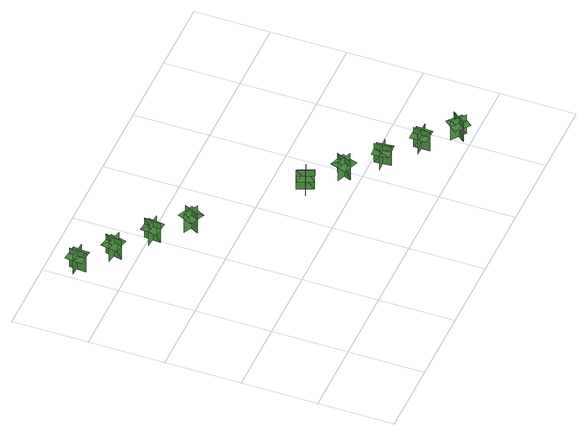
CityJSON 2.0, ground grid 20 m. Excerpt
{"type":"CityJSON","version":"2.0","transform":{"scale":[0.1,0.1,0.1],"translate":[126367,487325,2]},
"CityObjects":{
"tree1":{"type":"SolitaryVegetationObject","geometry":[{"type":"MultiSurface","lod":"1","boundaries":[[[0,1,2]],[[0,2,3]],[[4,5,6]],[[4,6,7]],[[8,9,10]],[[8,10,11]],[[8,11,12]],[[8,12,13]]]}]},
"tree2":{"type":"SolitaryVegetationObject","geometry":[{"type":"MultiSurface","lod":"1","boundaries":[[[14,15,16]],[[14,16,17]],[[18,19,20]],[[18,20,21]],[[22,23,24]],[[22,24,25]],[[22,25,26]],[[22,26,27]]]}]},
"tree3":{"type":"SolitaryVegetationObject","geometry":[{"type":"MultiSurface","lod":"1","boundaries":[[[28,29,30]],[[28,30,31]],[[32,33,34]],[[32,34,35]],[[36,37,38]],[[36,38,39]],[[36,39,40]],[[36,40,41]]]}]},
"tree4":{"type":"SolitaryVegetationObject","geometry":[{"type":"MultiSurface","lod":"1","boundaries":[[[42,43,44]],[[42,44,45]],[[46,47,48]],[[46,48,49]],[[50,51,52]],[[50,52,53]],[[50,53,54]],[[50,54,55]]]}]},
"tree5":{"type":"SolitaryVegetationObject","geometry":[{"type":"MultiSurface","lod":"1","boundaries":[[[56,57,58]],[[56,58,59]],[[60,61,62]],[[60,62,63]],[[64,65,66]],[[64,66,67]],[[64,67,68]],[[64,68,69]]]}]},
"tree6":{"type":"SolitaryVegetationObject","geometry":[{"type":"MultiSurface","lod":"1","boundaries":[[[70,71,72]],[[70,72,73]],[[74,75,76]],[[74,76,77]],[[78,79,80]],[[78,80,81]],[[78,81,82]],[[78,82,83]]]}]},
"tree7":{"type":"SolitaryVegetationObject","geometry":[{"type":"MultiSurface","lod":"1","boundaries":[[[84,85,86]],[[84,86,87]],[[88,89,90]],[[88,90,91]],[[92,93,94]],[[92,94,95]],[[92,95,96]],[[92,96,97]]]}]},
"tree8":{"type":"SolitaryVegetationObject","geometry":[{"type":"MultiSurface","lod":"1","boundaries":[[[98,99,100]],[[98,100,101]],[[102,103,104]],[[102,104,105]],[[106,107,108]],[[106,108,109]],[[106,109,110]],[[106,110,111]]]}]},
"tree9":{"type":"SolitaryVegetationObject","geometry":[{"type":"MultiSurface","lod":"1","boundaries":[[[112,113,114]],[[112,114,115]],[[116,117,118]],[[116,118,119]],[[120,121,122]],[[120,122,123]],[[120,123,124]],[[120,124,125]]]}]}
},
"vertices":[
[34,742,5],[31,698,5],[31,698,66],[34,742,66],[12,724,5],[56,720,5],[56,720,66],[12,724,66],[12,724,49],[10,701,49],[54,698,49],[56,720,49],[58,742,49],[14,746,49],
[107,636,3],[116,680,3],[116,680,64],[107,636,64],[132,652,3],[88,661,3],[88,661,64],[132,652,64],[132,652,47],[136,674,47],[92,683,47],[88,661,47],[84,639,47],[127,631,47],
[189,566,12],[193,610,12],[193,610,74],[189,566,74],[212,585,12],[168,589,12],[168,589,74],[212,585,74],[212,585,56],[214,607,56],[170,611,56],[168,589,56],[165,567,56],[209,563,56],
[286,508,8],[247,527,8],[247,527,69],[286,508,69],[277,536,8],[258,496,8],[258,496,69],[277,536,69],[277,536,52],[257,546,52],[238,506,52],[258,496,52],[278,487,52],[297,526,52],
[513,292,4],[497,334,4],[497,334,66],[513,292,66],[525,319,4],[484,304,4],[484,304,66],[525,319,66],[525,319,48],[518,339,48],[476,324,48],[484,304,48],[491,283,48],[533,298,48],
[578,223,2],[593,264,2],[593,264,63],[578,223,63],[604,235,2],[563,250,2],[563,250,63],[604,235,63],[604,235,46],[612,256,46],[570,271,46],[563,250,46],[555,229,46],[597,214,46],
[682,175,2],[638,171,2],[638,171,64],[682,175,64],[659,194,2],[663,150,2],[663,150,64],[659,194,64],[659,194,47],[637,192,47],[641,148,47],[663,150,47],[685,152,47],[681,196,47],
[742,124,7],[741,80,7],[741,80,69],[742,124,69],[721,104,7],[765,103,7],[765,103,69],[721,104,69],[721,104,52],[720,82,52],[764,81,52],[765,103,52],[765,125,52],[721,126,52],
[807,19,3],[834,54,3],[834,54,65],[807,19,65],[836,23,3],[801,50,3],[801,50,65],[836,23,65],[836,23,47],[850,40,47],[815,68,47],[801,50,47],[787,33,47],[822,5,47]
]}
